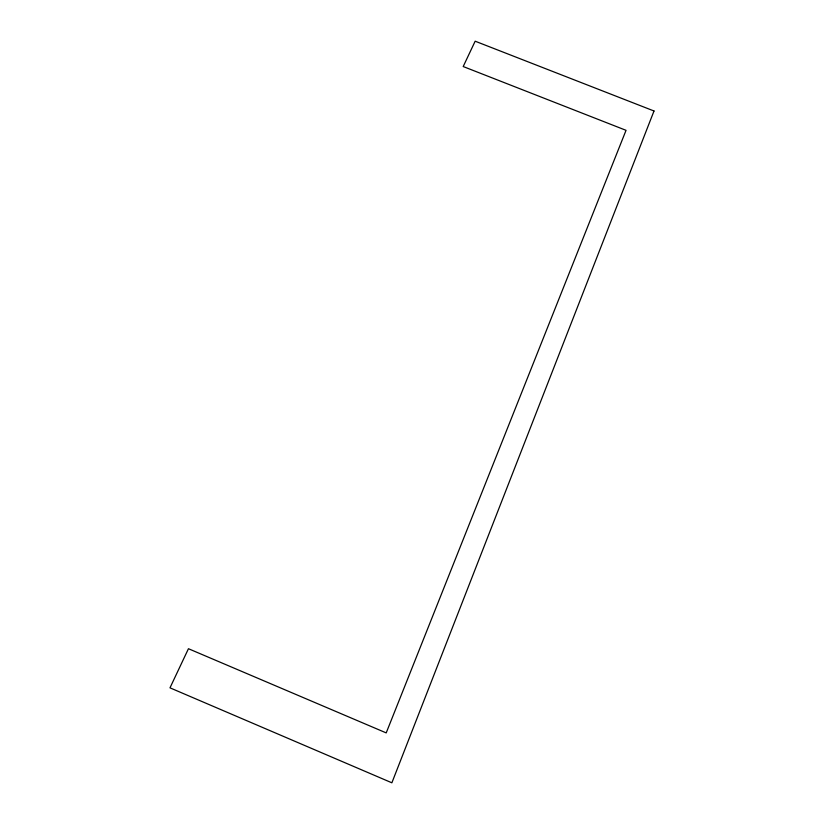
<?xml version="1.0" encoding="UTF-8"?>
<svg xmlns="http://www.w3.org/2000/svg" width="824" height="824" viewBox="0 0 824 824"><rect width="100%" height="100%" fill="white"/><g stroke="black" fill="none" stroke-linecap="round" stroke-linejoin="round"><path stroke-width="1.24" d="M654.009 110.993L391.874 782.8L169.991 687.834L188.449 648.715L386.209 732.896L626.044 130.326L463.201 66.538L475.16 41.2L654.009 110.993"/></g></svg>
